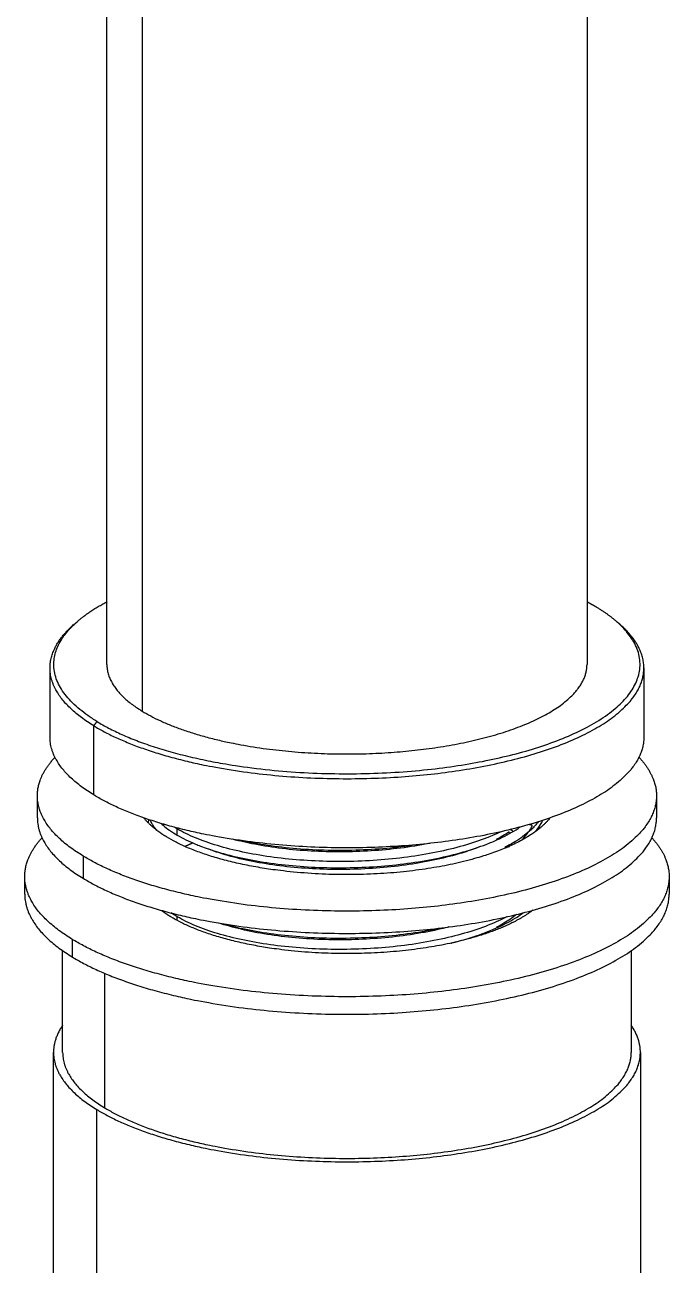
# Model space of a CAD drawing. Extents: x 9520 to 10292, y -16148 to -15602.
# Drawn here: x 10115.1 to 10173.2, y -15963.1 to -15851.2 of the extents above; entities that cross this region are included whole.
import ezdxf

# ---------------------------------------------------------------- set-up
doc = ezdxf.new("R2010")
doc.units = 0
doc.header["$MEASUREMENT"] = 0
doc.layers.get('0').update_dxf_attribs({"linetype": 'CONTINUOUS'})

# ---------------------------------------------------------------- blocks, each defined once
blk = doc.blocks.new('Z322G')
at = {"lineweight": -3}
for points, degree in [([(9923.873, -18447.603), (9923.873, -18504.897), (9923.873, -18562.191)], 2), ([(9885.873, -18562.191), (9885.873, -18527.123), (9885.873, -18492.056)], 2), ([(9888.673, -18491.416), (9888.673, -18528.655), (9888.673, -18565.894)], 2), ([(9881.373, -18567.944), (9881.373, -18565.206), (9881.373, -18562.469)], 2), ([(9928.373, -18562.469), (9928.373, -18565.206), (9928.373, -18567.944)], 2), ([(9884.836, -18567.049), (9884.964, -18566.881), (9885.092, -18566.713)], 2), ([(9884.836, -18572.524), (9884.836, -18569.786), (9884.836, -18567.049)], 2), ([(9880.373, -18574.346), (9880.373, -18573.464), (9880.373, -18572.583)], 2), ([(9929.373, -18572.583), (9929.373, -18573.464), (9929.373, -18574.346)], 2), ([(9889.147, -18574.734), (9889.161, -18574.648), (9889.179, -18574.562), (9889.204, -18574.476)], 3), ([(9891.444, -18575.211), (9891.37, -18575.168), (9891.297, -18575.124), (9891.225, -18575.079)], 3), ([(9891.444, -18575.704), (9891.444, -18575.457), (9891.444, -18575.211)], 2), ([(9917.82, -18575.54), (9917.778, -18575.516), (9917.736, -18575.492), (9917.693, -18575.469)], 3), ([(9893.283, -18576.569), (9893.479, -18576.645), (9893.682, -18576.718), (9893.89, -18576.79)], 3), ([(9916.802, -18575.989), (9916.824, -18576.001), (9916.846, -18576.012), (9916.868, -18576.024)], 3), ([(9916.868, -18575.955), (9916.893, -18575.966), (9916.918, -18575.978), (9916.943, -18575.989)], 3), ([(9883.984, -18577.358), (9883.984, -18578.239), (9883.984, -18579.121)], 2), ([(9879.373, -18580.377), (9879.373, -18579.681), (9879.373, -18578.985)], 2), ([(9930.373, -18578.985), (9930.373, -18579.681), (9930.373, -18580.377)], 2), ([(9891.444, -18582.17), (9891.274, -18582.071), (9891.113, -18581.97), (9890.961, -18581.868)], 3), ([(9891.444, -18582.464), (9891.444, -18582.317), (9891.444, -18582.17)], 2), ([(9883.131, -18583.955), (9883.131, -18584.65), (9883.131, -18585.346)], 2), ([(9882.373, -18592.902), (9882.373, -18588.877), (9882.373, -18584.852)], 2), ([(9927.373, -18584.828), (9927.373, -18588.865), (9927.373, -18592.902)], 2), ([(9885.689, -18586.643), (9885.689, -18591.965), (9885.689, -18597.287)], 2), ([(9881.65, -18644.397), (9881.65, -18618.65), (9881.65, -18592.902)], 2), ([(9928.097, -18592.902), (9928.097, -18618.65), (9928.097, -18644.397)], 2), ([(9885.072, -18622.944), (9885.072, -18610.186), (9885.072, -18597.428)], 2)]:
    blk.add_open_spline(points, degree=degree, dxfattribs=at)
for points, weights in [([(9883.63, -18558.712), (9884.564, -18557.919), (9885.9, -18557.211)], [1, 0.972816907212, 0.955852139147]), ([(9923.873, -18557.225), (9924.282, -18557.443), (9924.654, -18557.67)], [0.983997428632, 0.991499038843, 1]), ([(9926.116, -18558.712), (9925.481, -18558.172), (9924.654, -18557.67)], [1, 0.997685827476, 1]), ([(9881.373, -18562.469), (9881.373, -18560.63), (9883.356, -18558.946)], [1, 0.978682578595, 1]), ([(9885.092, -18566.713), (9878.754, -18562.855), (9883.63, -18558.712)], [1, 0.886187143342, 1]), ([(9928.373, -18562.469), (9928.373, -18560.63), (9926.391, -18558.946)], [1, 0.978682578595, 1]), ([(9884.836, -18567.049), (9881.373, -18564.942), (9881.373, -18562.469)], [1, 0.962453512518, 1]), ([(9885.873, -18562.191), (9885.873, -18564.19), (9888.673, -18565.894)], [1, 0.962453512518, 1]), ([(9884.836, -18572.524), (9881.373, -18570.416), (9881.373, -18567.944)], [1, 0.962453512518, 1]), ([(9880.373, -18572.583), (9880.373, -18571.033), (9881.744, -18569.569)], [1, 0.946109669391, 0.920877366845]), ([(9927.979, -18569.543), (9929.373, -18571.019), (9929.373, -18572.583)], [0.982237084316, 0.976871628837, 1]), ([(9883.984, -18577.358), (9880.373, -18575.16), (9880.373, -18572.583)], [1, 0.962453512518, 1]), ([(9880.373, -18574.346), (9880.373, -18576.923), (9883.984, -18579.121)], [1, 0.962453512518, 1]), ([(9890.592, -18575.847), (9889.424, -18575.137), (9888.797, -18574.337)], [1, 0.947645605649, 0.914007811286]), ([(9889.67, -18575.118), (9889.636, -18575.129), (9889.603, -18575.141)], [0.90605437938, 0.905888695558, 0.905726724813]), ([(9890.463, -18574.859), (9890.395, -18574.88), (9890.327, -18574.902)], [0.910419420594, 0.910007006737, 0.9096090582]), ([(9917.826, -18575.264), (9917.901, -18575.3), (9917.974, -18575.336)], [0.959970519047, 0.962508517223, 0.965107045455]), ([(9919.544, -18574.942), (9919.422, -18574.902), (9919.297, -18574.864)], [0.924704255585, 0.923572539977, 0.922490003867]), ([(9920.152, -18575.144), (9920.093, -18575.123), (9920.035, -18575.104)], [0.930726968045, 0.930107176198, 0.929499364197]), ([(9879.373, -18578.985), (9879.373, -18577.407), (9880.74, -18575.913)], [1, 0.947221608553, 0.921930822496]), ([(9892.05, -18576.593), (9892.349, -18576.452), (9892.67, -18576.318)], [0.894965093563, 0.90081368345, 0.907488271816]), ([(9917.611, -18576.553), (9917.671, -18576.581), (9917.73, -18576.609)], [0.952912670524, 0.954818545526, 0.956760978357]), ([(9929.009, -18575.916), (9930.373, -18577.408), (9930.373, -18578.985)], [0.981934137413, 0.977582604941, 1]), ([(9883.131, -18583.955), (9879.373, -18581.667), (9879.373, -18578.985)], [1, 0.962453512518, 1]), ([(9879.373, -18580.377), (9879.373, -18583.059), (9883.131, -18585.346)], [1, 0.962453512518, 1]), ([(9890.933, -18582.171), (9890.536, -18581.93), (9890.201, -18581.676)], [1, 0.981126007013, 0.964684488309]), ([(9882.373, -18590.757), (9881.65, -18591.813), (9881.65, -18592.902)], [0.935157425126, 0.95947634843, 1]), ([(9928.097, -18592.902), (9928.097, -18591.813), (9927.373, -18590.757)], [1, 0.982900665176, 0.981376009691]), ([(9881.65, -18592.902), (9881.65, -18595.345), (9885.072, -18597.428)], [1, 0.962453512518, 1]), ([(9882.373, -18592.902), (9882.373, -18595.269), (9885.689, -18597.287)], [1, 0.962453512518, 1])]:
    blk.add_rational_spline(points, weights, degree=2, dxfattribs=at)
for points, weights, knots in [([(9885.092, -18566.713), (9896.416, -18573.605), (9915.622, -18569.86), (9934.829, -18566.114), (9926.116, -18558.712)], [1, 0.730750494551, 1, 0.730750494551, 1], [0, 0, 0, 34.863829, 34.863829, 69.727658, 69.727658, 69.727658]), ([(9884.836, -18567.049), (9894.131, -18572.707), (9911.252, -18570.906), (9928.373, -18569.104), (9928.373, -18562.469)], [1, 0.797322570358, 1, 0.797322570358, 1], [-73.827427, -73.827427, -73.827427, -43.373763, -43.373763, -12.920098, -12.920098, -12.920098]), ([(9888.673, -18565.894), (9896.188, -18570.468), (9910.031, -18569.012), (9923.873, -18567.556), (9923.873, -18562.191)], [1, 0.797322570358, 1, 0.797322570358, 1], [-59.69026, -59.69026, -59.69026, -35.068149, -35.068149, -10.446037, -10.446037, -10.446037]), ([(9928.373, -18567.944), (9928.373, -18574.579), (9911.252, -18576.38), (9894.131, -18578.181), (9884.836, -18572.524)], [1, 0.797322570358, 1, 0.797322570358, 1], [12.920098, 12.920098, 12.920098, 43.373763, 43.373763, 73.827427, 73.827427, 73.827427]), ([(9929.373, -18572.583), (9929.373, -18579.5), (9911.524, -18581.378), (9893.674, -18583.256), (9883.984, -18577.358)], [1, 0.797322570358, 1, 0.797322570358, 1], [-63.49913, -63.49913, -63.49913, -31.749565, -31.749565, 0, 0, 0]), ([(9883.984, -18579.121), (9893.674, -18585.019), (9911.524, -18583.141), (9929.373, -18581.263), (9929.373, -18574.346)], [1, 0.797322570358, 1, 0.797322570358, 1], [-76.96902, -76.96902, -76.96902, -45.219455, -45.219455, -13.46989, -13.46989, -13.46989]), ([(9920.949, -18574.337), (9919.135, -18576.65), (9913.625, -18577.91), (9899.344, -18581.174), (9890.592, -18575.847)], [0.854065828815, 0.862216233092, 1, 0.707106781187, 1], [13.933609, 13.933609, 13.933609, 26.310838, 26.310838, 52.621677, 52.621677, 52.621677]), ([(9930.373, -18578.985), (9930.373, -18586.185), (9911.795, -18588.139), (9893.217, -18590.093), (9883.131, -18583.955)], [1, 0.797322570358, 1, 0.797322570358, 1], [-66.090932, -66.090932, -66.090932, -33.045466, -33.045466, 0, 0, 0]), ([(9883.131, -18585.346), (9893.217, -18591.485), (9911.795, -18589.531), (9930.373, -18587.576), (9930.373, -18580.377)], [1, 0.797322570358, 1, 0.797322570358, 1], [-80.110613, -80.110613, -80.110613, -47.065147, -47.065147, -14.019681, -14.019681, -14.019681]), ([(9919.588, -18581.643), (9917.5, -18583.251), (9913.416, -18584.185), (9899.476, -18587.371), (9890.933, -18582.171)], [0.863536874453, 0.891790118504, 1, 0.707106781187, 1], [16.194071, 16.194071, 16.194071, 25.68252, 25.68252, 51.36504, 51.36504, 51.36504]), ([(9885.072, -18597.428), (9894.258, -18603.019), (9911.177, -18601.239), (9928.097, -18599.459), (9928.097, -18592.902)], [1, 0.797322570358, 1, 0.797322570358, 1], [0, 0, 0, 30.095063, 30.095063, 60.190127, 60.190127, 60.190127]), ([(9885.689, -18597.287), (9894.588, -18602.704), (9910.981, -18600.98), (9927.373, -18599.255), (9927.373, -18592.902)], [1, 0.797322570358, 1, 0.797322570358, 1], [-70.685835, -70.685835, -70.685835, -41.528071, -41.528071, -12.370307, -12.370307, -12.370307])]:
    blk.add_rational_spline(points, weights, degree=2, knots=knots, dxfattribs=at)
for points, knots in [([(9889.836, -18575.335), (9889.734, -18575.217), (9889.523, -18574.944), (9889.371, -18574.667), (9889.304, -18574.509)], [-45.703808, -45.703808, -45.703808, -45.703808, -44.670309, -43.319698, -43.319698, -43.319698, -43.319698]), ([(9890.171, -18574.782), (9890.22, -18574.827), (9890.578, -18575.149), (9891.016, -18575.455), (9891.444, -18575.704)], [-2.890938, -2.890938, -2.890938, -2.890938, -2.481683, 0, 0, 0, 0]), ([(9920.006, -18574.65), (9919.848, -18574.862), (9919.386, -18575.377), (9918.492, -18576.062), (9917.709, -18576.507), (9917.371, -18576.679)], [13.17633, 13.17633, 13.17633, 13.17633, 14.890085, 17.371766, 19.043504, 19.043504, 19.043504, 19.043504]), ([(9919.774, -18575.428), (9919.941, -18575.239), (9920.163, -18574.941), (9920.325, -18574.639), (9920.375, -18574.531)], [-13.961821, -13.961821, -13.961821, -13.961821, -12.408401, -11.553939, -11.553939, -11.553939, -11.553939]), ([(9917.077, -18575.433), (9916.984, -18575.477), (9916.358, -18575.769), (9915.091, -18576.261), (9913.088, -18576.835), (9910.854, -18577.291), (9908.481, -18577.607), (9906.05, -18577.781), (9903.58, -18577.812), (9901.143, -18577.7), (9898.789, -18577.447), (9896.595, -18577.064), (9894.578, -18576.55), (9892.837, -18575.933), (9891.871, -18575.46), (9891.444, -18575.211)], [-30.22165, -30.22165, -30.22165, -30.22165, -29.780207, -27.298523, -24.816839, -22.335155, -19.853471, -17.371787, -14.890103, -12.408419, -9.926736, -7.445052, -4.963368, -2.481684, 0, 0, 0, 0]), ([(9891.444, -18575.704), (9891.871, -18575.952), (9892.471, -18576.246), (9893.148, -18576.517), (9893.283, -18576.569)], [-49.633701, -49.633701, -49.633701, -49.633701, -47.152016, -46.547903, -46.547903, -46.547903, -46.547903]), ([(9915.892, -18576.434), (9916.202, -18576.315), (9917.064, -18575.955), (9917.952, -18575.485), (9918.489, -18575.131), (9918.597, -18575.057)], [-21.17171, -21.17171, -21.17171, -21.17171, -19.85348, -17.371795, -16.717964, -16.717964, -16.717964, -16.717964]), ([(9917.68, -18575.477), (9917.533, -18575.574), (9917.219, -18575.767), (9916.876, -18575.952), (9916.695, -18576.045)], [-127.653379, -127.653379, -127.653379, -127.653379, -126.787458, -125.892493, -125.892493, -125.892493, -125.892493]), ([(9919.543, -18574.938), (9919.499, -18575.03), (9919.309, -18575.387), (9919.033, -18575.736), (9918.782, -18575.988)], [-39.002799, -39.002799, -39.002799, -39.002799, -38.275459, -36.182078, -36.182078, -36.182078, -36.182078]), ([(9915.289, -18576.666), (9914.87, -18576.828), (9913.824, -18577.186), (9911.993, -18577.662), (9909.805, -18578.057), (9907.491, -18578.318), (9905.11, -18578.439), (9902.723, -18578.417), (9900.391, -18578.254), (9898.173, -18577.955), (9896.126, -18577.529), (9894.746, -18577.119), (9894.046, -18576.862), (9893.9, -18576.806)], [-123.767478, -123.767478, -123.767478, -123.767478, -122.003025, -119.610809, -117.218593, -114.826377, -112.43416, -110.041944, -107.649728, -105.257512, -102.865296, -100.47308, -99.825303, -99.825303, -99.825303, -99.825303]), ([(9893.903, -18576.794), (9894.137, -18576.874), (9894.987, -18577.147), (9896.6, -18577.557), (9898.796, -18577.941), (9901.149, -18578.194), (9903.581, -18578.305), (9906.058, -18578.274), (9908.49, -18578.099), (9910.86, -18577.782), (9913.085, -18577.329), (9914.728, -18576.858), (9915.617, -18576.54), (9915.892, -18576.434)], [-45.653379, -45.653379, -45.653379, -45.653379, -44.670331, -42.188646, -39.706961, -37.225276, -34.743591, -32.261906, -29.780221, -27.298536, -24.81685, -22.335165, -21.17171, -21.17171, -21.17171, -21.17171]), ([(9911.423, -18576.362), (9911.395, -18576.367), (9910.652, -18576.514), (9909.136, -18576.756), (9906.796, -18576.977), (9904.407, -18577.055), (9902.029, -18576.992), (9899.725, -18576.789), (9897.644, -18576.466), (9896.396, -18576.182), (9895.845, -18576.036)], [-213.000229, -213.000229, -213.000229, -213.000229, -212.90724, -210.515024, -208.122808, -205.730591, -203.338375, -200.946159, -198.553943, -196.466639, -196.466639, -196.466639, -196.466639]), ([(9896.75, -18576.169), (9897.427, -18576.311), (9898.857, -18576.557), (9901.201, -18576.807), (9903.69, -18576.916), (9906.204, -18576.876), (9908.293, -18576.718), (9909.544, -18576.563), (9910, -18576.498)], [-42.095432, -42.095432, -42.095432, -42.095432, -39.706886, -37.225206, -34.743525, -32.261845, -29.780165, -28.328509, -28.328509, -28.328509, -28.328509]), ([(9917.53, -18582.164), (9917.322, -18582.274), (9916.595, -18582.632), (9915.196, -18583.185), (9913.172, -18583.774), (9910.928, -18584.237), (9908.545, -18584.56), (9906.127, -18584.736), (9903.627, -18584.773), (9901.146, -18584.66), (9898.781, -18584.405), (9896.593, -18584.021), (9894.601, -18583.516), (9892.841, -18582.894), (9891.873, -18582.419), (9891.444, -18582.17)], [18.795316, 18.795316, 18.795316, 18.795316, 19.853447, 22.335128, 24.816809, 27.29849, 29.780171, 32.261852, 34.743533, 37.225214, 39.706895, 42.188576, 44.670257, 47.151937, 49.633618, 49.633618, 49.633618, 49.633618]), ([(9912.949, -18582.973), (9912.745, -18583.026), (9911.858, -18583.243), (9910.198, -18583.565), (9907.901, -18583.85), (9905.528, -18583.995), (9903.137, -18583.998), (9900.791, -18583.86), (9898.549, -18583.584), (9896.495, -18583.184), (9895.271, -18582.844), (9894.711, -18582.661)], [255.235471, 255.235471, 255.235471, 255.235471, 255.967131, 258.359347, 260.751564, 263.14378, 265.535996, 267.928212, 270.320428, 272.712645, 275.015529, 275.015529, 275.015529, 275.015529]), ([(9915.888, -18583.395), (9916.245, -18583.257), (9917.141, -18582.879), (9918.101, -18582.358), (9918.664, -18581.971), (9918.813, -18581.861)], [-21.365181, -21.365181, -21.365181, -21.365181, -19.853438, -17.371758, -16.40004, -16.40004, -16.40004, -16.40004]), ([(9918.306, -18581.982), (9918.151, -18582.107), (9917.673, -18582.461), (9917.102, -18582.796), (9916.694, -18583.004)], [341.014515, 341.014515, 341.014515, 341.014515, 342.086914, 344.102916, 344.102916, 344.102916, 344.102916]), ([(9895.059, -18582.719), (9895.557, -18582.858), (9896.758, -18583.152), (9898.784, -18583.506), (9901.137, -18583.76), (9903.573, -18583.872), (9906.043, -18583.841), (9908.475, -18583.668), (9910.553, -18583.391), (9911.779, -18583.158), (9912.24, -18583.06)], [-44.102042, -44.102042, -44.102042, -44.102042, -42.188637, -39.706952, -37.225268, -34.743583, -32.261899, -29.780214, -27.29853, -25.735117, -25.735117, -25.735117, -25.735117]), ([(9913.094, -18584.256), (9913.123, -18584.249), (9913.859, -18584.068), (9914.818, -18583.787), (9915.659, -18583.483), (9915.888, -18583.395)], [-24.918073, -24.918073, -24.918073, -24.918073, -24.816797, -22.335118, -21.365181, -21.365181, -21.365181, -21.365181])]:
    blk.add_open_spline(points, degree=3, knots=knots, dxfattribs=at)

msp = doc.modelspace()

# ---------------------------------------------------------------- block references
at = {"xscale": 1.14, "yscale": 1.14, "zscale": 1.14}
msp.add_blockref('Z322G', (-1147.44, 5251.97), dxfattribs=at)

doc.saveas('drawing.dxf')
